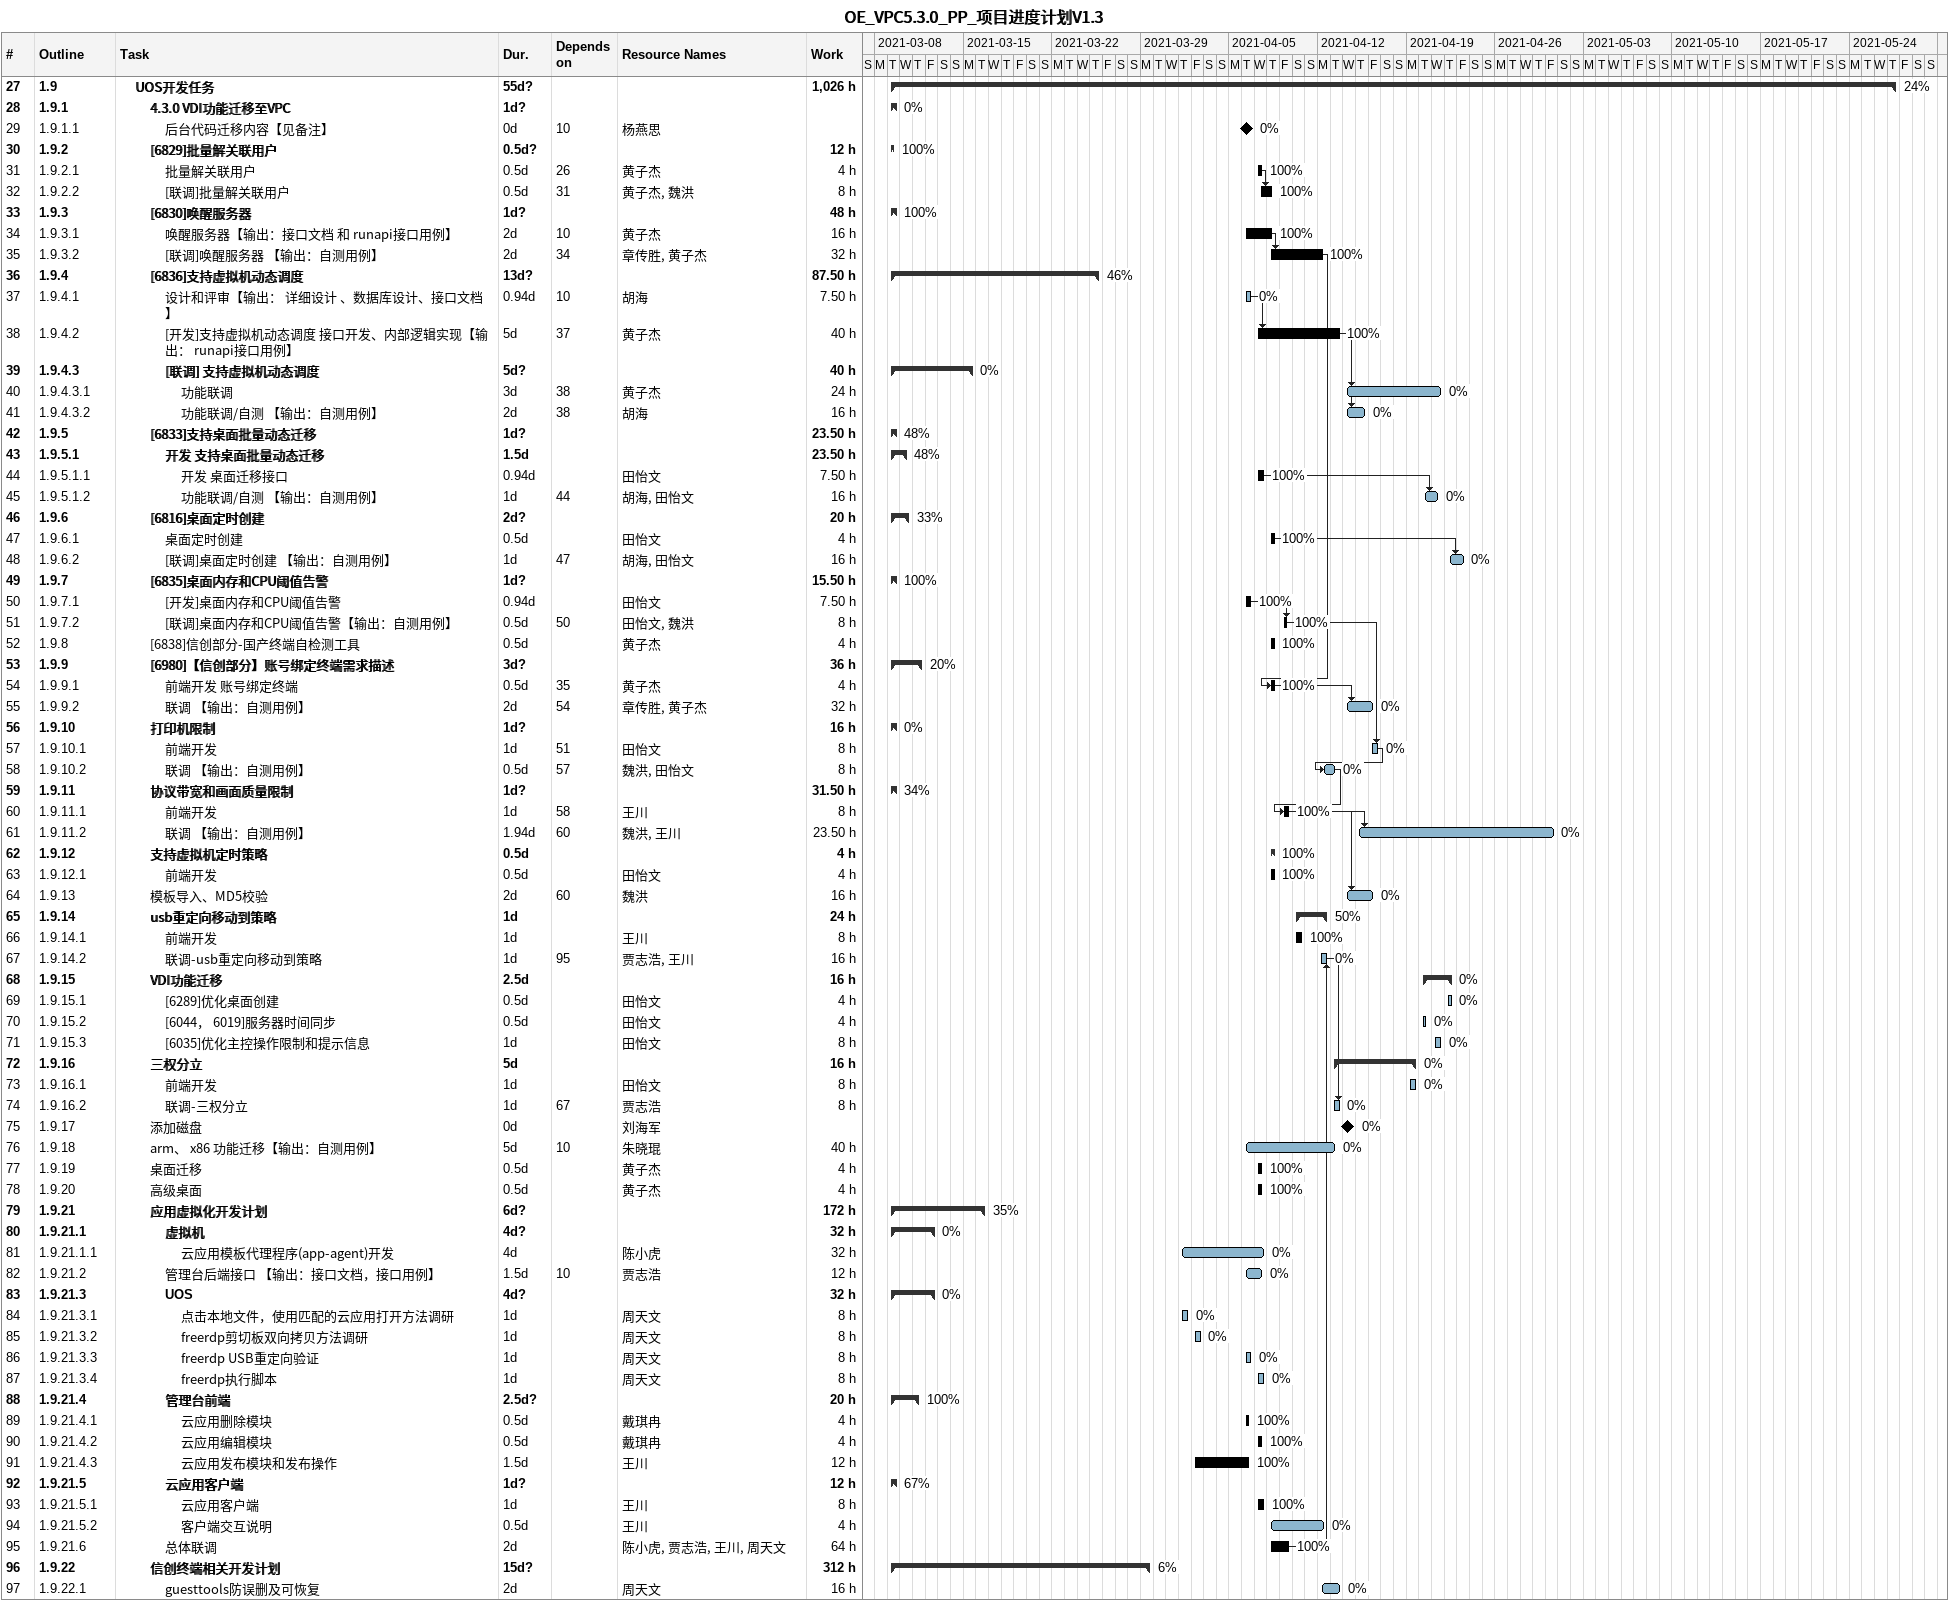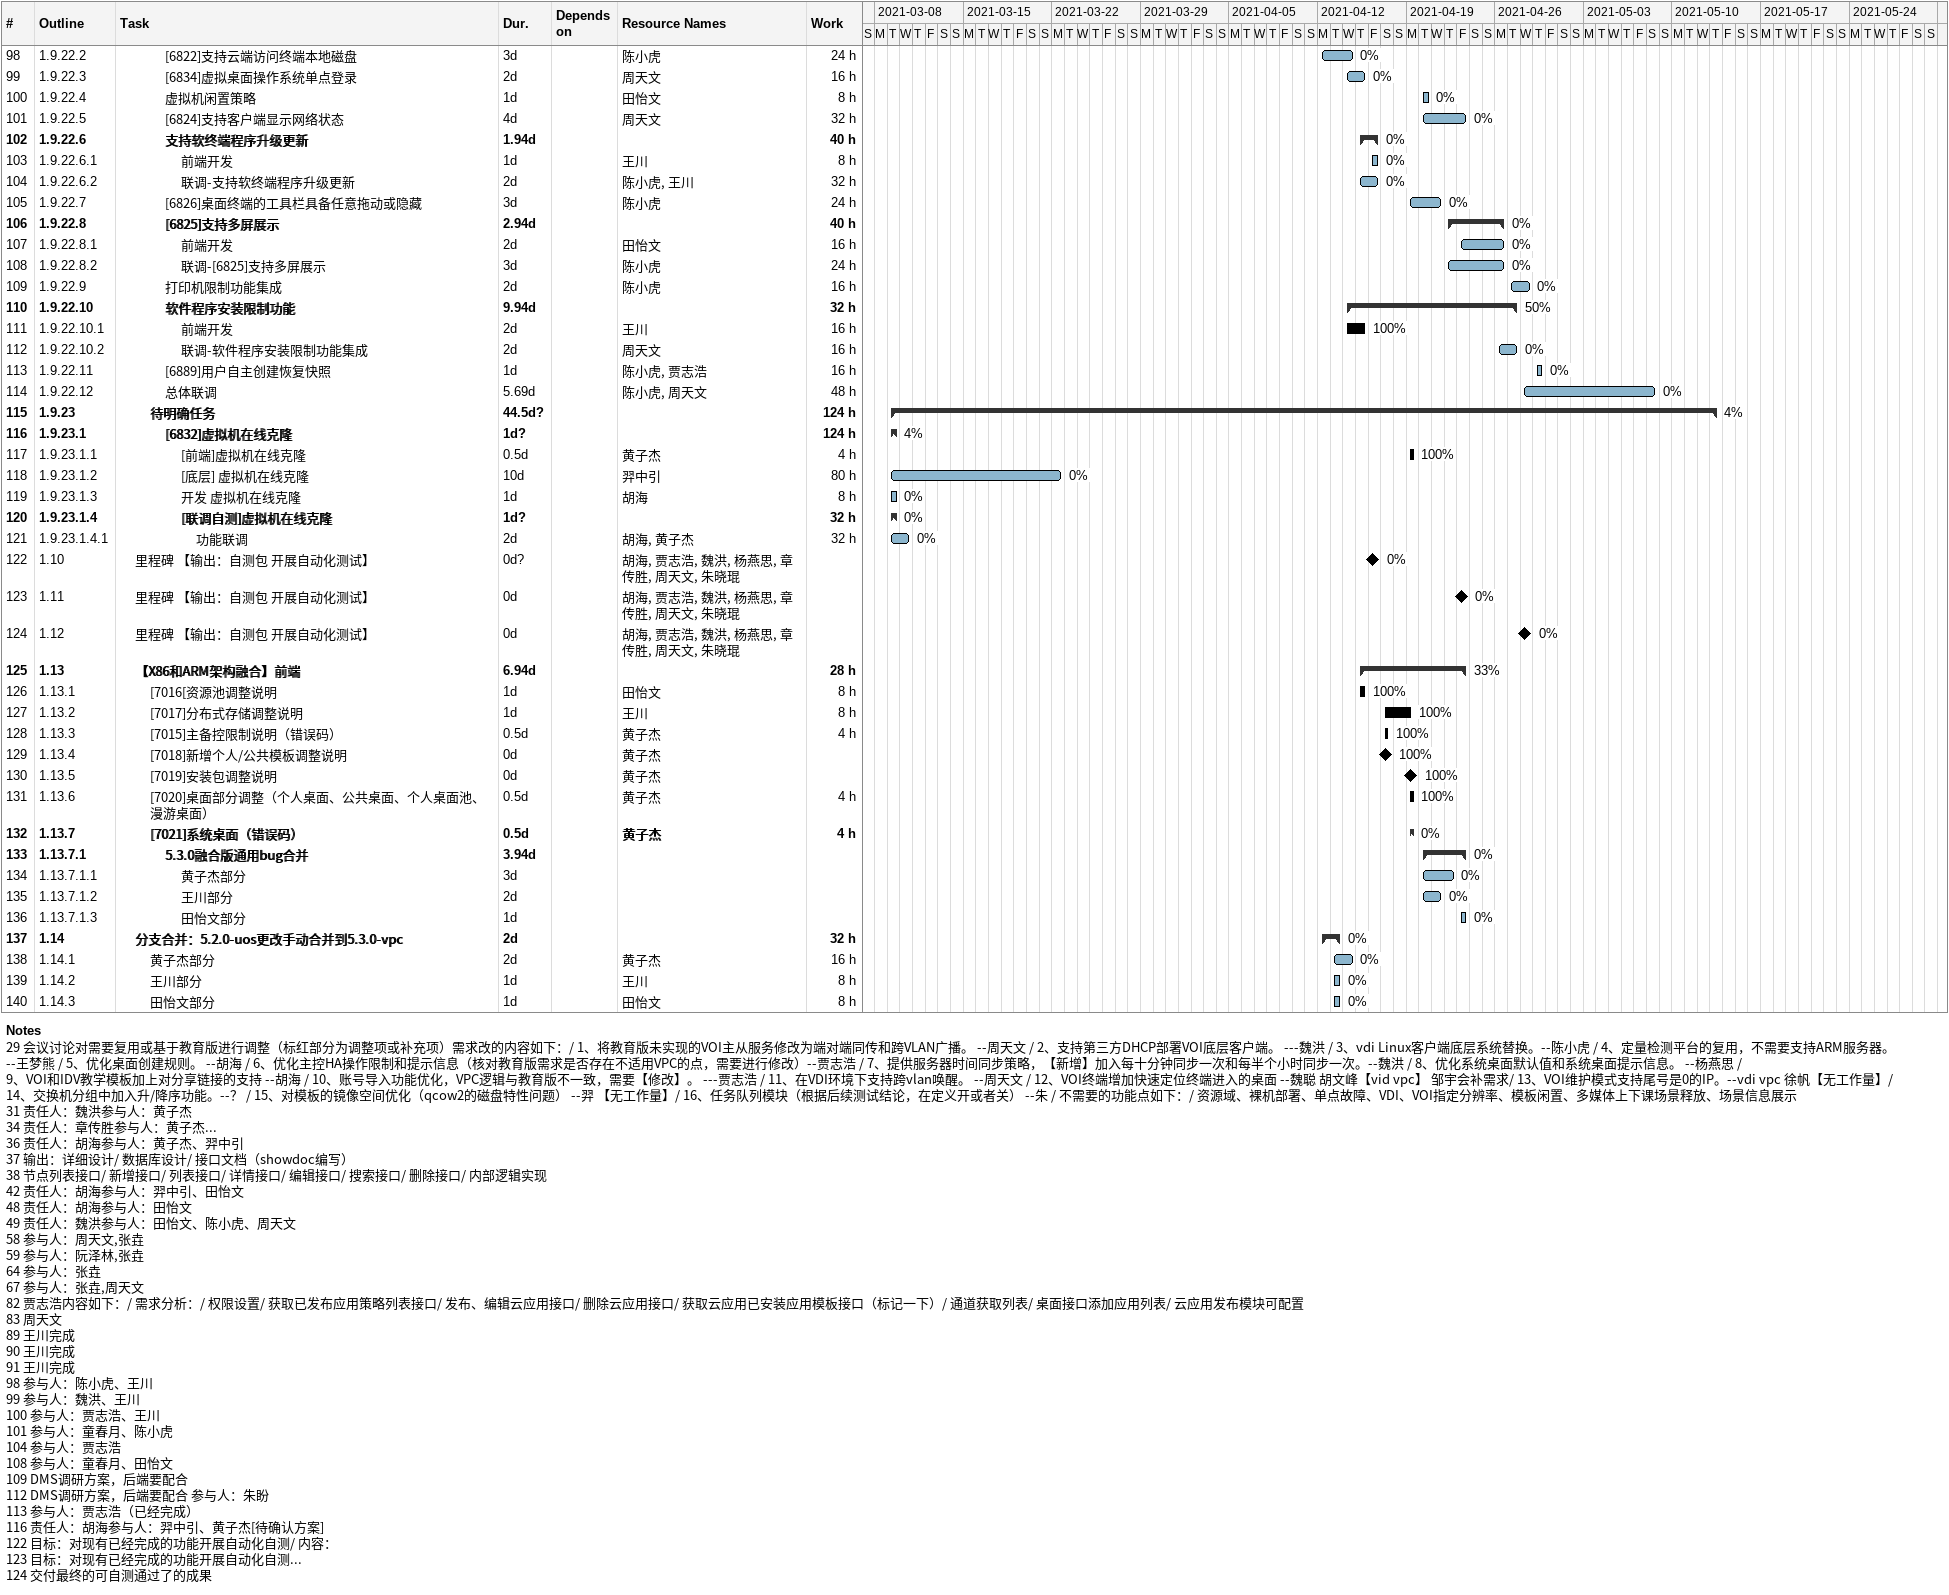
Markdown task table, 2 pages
OE_VPC5.3.0_PP_项目进度计划V1.3

| ID | WBS | Task | Duration | Start | Finish | Predecessors | Resources | % complete | Work (h) |
|---|---|---|---|---|---|---|---|---|---|
| 27 | 1.9 | **UOS开发任务** | 55d? | 2021-03-09 | 2021-05-27 |  |  | 24 | 1026 |
| 28 | 1.9.1 | **4.3.0 VDI功能迁移至VPC** | 1d? | 2021-03-09 | 2021-03-09 |  |  | 0 |  |
| 29 | 1.9.1.1 | 后台代码迁移内容【见备注】 | 0d | 2021-04-06 | 2021-04-06 | 10 | 杨燕思 | 0 |  |
| 30 | 1.9.2 | **[6829]批量解关联用户** | 0.5d? | 2021-03-09 | 2021-03-09 |  |  | 100 | 12 |
| 31 | 1.9.2.1 | 批量解关联用户 | 0.5d | 2021-04-07 | 2021-04-07 | 26 | 黄子杰 | 100 | 4 |
| 32 | 1.9.2.2 | [联调]批量解关联用户 | 0.5d | 2021-04-07 | 2021-04-08 | 31 | 黄子杰, 魏洪 | 100 | 8 |
| 33 | 1.9.3 | **[6830]唤醒服务器** | 1d? | 2021-03-09 | 2021-03-09 |  |  | 100 | 48 |
| 34 | 1.9.3.1 | 唤醒服务器【输出：接口文档 和 runapi接口用例】 | 2d | 2021-04-06 | 2021-04-08 | 10 | 黄子杰 | 100 | 16 |
| 35 | 1.9.3.2 | [联调]唤醒服务器 【输出：自测用例】 | 2d | 2021-04-08 | 2021-04-12 | 34 | 章传胜, 黄子杰 | 100 | 32 |
| 36 | 1.9.4 | **[6836]支持虚拟机动态调度** | 13d? | 2021-03-09 | 2021-03-25 |  |  | 46 | 87.50 |
| 37 | 1.9.4.1 | 设计和评审【输出： 详细设计 、数据库设计、接口文档】 | 0.94d | 2021-04-06 | 2021-04-06 | 10 | 胡海 | 0 | 7.50 |
| 38 | 1.9.4.2 | [开发]支持虚拟机动态调度 接口开发、内部逻辑实现【输出： runapi接口用例】 | 5d | 2021-04-07 | 2021-04-13 | 37 | 黄子杰 | 100 | 40 |
| 39 | 1.9.4.3 | **[联调] 支持虚拟机动态调度** | 5d? | 2021-03-09 | 2021-03-15 |  |  | 0 | 40 |
| 40 | 1.9.4.3.1 | 功能联调 | 3d | 2021-04-14 | 2021-04-21 | 38 | 黄子杰 | 0 | 24 |
| 41 | 1.9.4.3.2 | 功能联调/自测 【输出：自测用例】 | 2d | 2021-04-14 | 2021-04-15 | 38 | 胡海 | 0 | 16 |
| 42 | 1.9.5 | **[6833]支持桌面批量动态迁移** | 1d? | 2021-03-09 | 2021-03-09 |  |  | 48 | 23.50 |
| 43 | 1.9.5.1 | **开发 支持桌面批量动态迁移** | 1.5d | 2021-03-09 | 2021-03-10 |  |  | 48 | 23.50 |
| 44 | 1.9.5.1.1 | 开发 桌面迁移接口 | 0.94d | 2021-04-07 | 2021-04-07 |  | 田怡文 | 100 | 7.50 |
| 45 | 1.9.5.1.2 | 功能联调/自测 【输出：自测用例】 | 1d | 2021-04-20 | 2021-04-21 | 44 | 胡海, 田怡文 | 0 | 16 |
| 46 | 1.9.6 | **[6816]桌面定时创建** | 2d? | 2021-03-09 | 2021-03-10 |  |  | 33 | 20 |
| 47 | 1.9.6.1 | 桌面定时创建 | 0.5d | 2021-04-08 | 2021-04-08 |  | 田怡文 | 100 | 4 |
| 48 | 1.9.6.2 | [联调]桌面定时创建 【输出：自测用例】 | 1d | 2021-04-22 | 2021-04-23 | 47 | 胡海, 田怡文 | 0 | 16 |
| 49 | 1.9.7 | **[6835]桌面内存和CPU阈值告警** | 1d? | 2021-03-09 | 2021-03-09 |  |  | 100 | 15.50 |
| 50 | 1.9.7.1 | [开发]桌面内存和CPU阈值告警 | 0.94d | 2021-04-06 | 2021-04-06 |  | 田怡文 | 100 | 7.50 |
| 51 | 1.9.7.2 | [联调]桌面内存和CPU阈值告警【输出：自测用例】 | 0.5d | 2021-04-09 | 2021-04-09 | 50 | 田怡文, 魏洪 | 100 | 8 |
| 52 | 1.9.8 | [6838]信创部分-国产终端自检测工具 | 0.5d | 2021-04-08 | 2021-04-08 |  | 黄子杰 | 100 | 4 |
| 53 | 1.9.9 | **[6980]【信创部分】账号绑定终端需求描述** | 3d? | 2021-03-09 | 2021-03-11 |  |  | 20 | 36 |
| 54 | 1.9.9.1 | 前端开发 账号绑定终端 | 0.5d | 2021-04-08 | 2021-04-08 | 35 | 黄子杰 | 100 | 4 |
| 55 | 1.9.9.2 | 联调 【输出：自测用例】 | 2d | 2021-04-14 | 2021-04-16 | 54 | 章传胜, 黄子杰 | 0 | 32 |
| 56 | 1.9.10 | **打印机限制** | 1d? | 2021-03-09 | 2021-03-09 |  |  | 0 | 16 |
| 57 | 1.9.10.1 | 前端开发 | 1d | 2021-04-16 | 2021-04-16 | 51 | 田怡文 | 0 | 8 |
| 58 | 1.9.10.2 | 联调 【输出：自测用例】 | 0.5d | 2021-04-12 | 2021-04-13 | 57 | 魏洪, 田怡文 | 0 | 8 |
| 59 | 1.9.11 | **协议带宽和画面质量限制** | 1d? | 2021-03-09 | 2021-03-09 |  |  | 34 | 31.50 |
| 60 | 1.9.11.1 | 前端开发 | 1d | 2021-04-09 | 2021-04-09 | 58 | 王川 | 100 | 8 |
| 61 | 1.9.11.2 | 联调 【输出：自测用例】 | 1.94d | 2021-04-15 | 2021-04-30 | 60 | 魏洪, 王川 | 0 | 23.50 |
| 62 | 1.9.12 | **支持虚拟机定时策略** | 0.5d | 2021-04-08 | 2021-04-08 |  |  | 100 | 4 |
| 63 | 1.9.12.1 | 前端开发 | 0.5d | 2021-04-08 | 2021-04-08 |  | 田怡文 | 100 | 4 |
| 64 | 1.9.13 | 模板导入、MD5校验 | 2d | 2021-04-14 | 2021-04-16 | 60 | 魏洪 | 0 | 16 |
| 65 | 1.9.14 | **usb重定向移动到策略** | 1d | 2021-04-10 | 2021-04-12 |  |  | 50 | 24 |
| 66 | 1.9.14.1 | 前端开发 | 1d | 2021-04-10 | 2021-04-10 |  | 王川 | 100 | 8 |
| 67 | 1.9.14.2 | 联调-usb重定向移动到策略 | 1d | 2021-04-12 | 2021-04-12 | 95 | 贾志浩, 王川 | 0 | 16 |
| 68 | 1.9.15 | **VDI功能迁移** | 2.5d | 2021-04-20 | 2021-04-22 |  |  | 0 | 16 |
| 69 | 1.9.15.1 | [6289]优化桌面创建 | 0.5d | 2021-04-22 | 2021-04-22 |  | 田怡文 | 0 | 4 |
| 70 | 1.9.15.2 | [6044， 6019]服务器时间同步 | 0.5d | 2021-04-20 | 2021-04-20 |  | 田怡文 | 0 | 4 |
| 71 | 1.9.15.3 | [6035]优化主控操作限制和提示信息 | 1d | 2021-04-21 | 2021-04-21 |  | 田怡文 | 0 | 8 |
| 72 | 1.9.16 | **三权分立** | 5d | 2021-04-13 | 2021-04-19 |  |  | 0 | 16 |
| 73 | 1.9.16.1 | 前端开发 | 1d | 2021-04-19 | 2021-04-19 |  | 田怡文 | 0 | 8 |
| 74 | 1.9.16.2 | 联调-三权分立 | 1d | 2021-04-13 | 2021-04-13 | 67 | 贾志浩 | 0 | 8 |
| 75 | 1.9.17 | 添加磁盘 | 0d | 2021-04-14 | 2021-04-14 |  | 刘海军 | 0 |  |
| 76 | 1.9.18 | arm、 x86 功能迁移【输出：自测用例】 | 5d | 2021-04-06 | 2021-04-13 | 10 | 朱晓琨 | 0 | 40 |
| 77 | 1.9.19 | 桌面迁移 | 0.5d | 2021-04-07 | 2021-04-07 |  | 黄子杰 | 100 | 4 |
| 78 | 1.9.20 | 高级桌面 | 0.5d | 2021-04-07 | 2021-04-07 |  | 黄子杰 | 100 | 4 |
| 79 | 1.9.21 | **应用虚拟化开发计划** | 6d? | 2021-03-09 | 2021-03-16 |  |  | 35 | 172 |
| 80 | 1.9.21.1 | **虚拟机** | 4d? | 2021-03-09 | 2021-03-12 |  |  | 0 | 32 |
| 81 | 1.9.21.1.1 | 云应用模板代理程序(app-agent)开发 | 4d | 2021-04-01 | 2021-04-07 |  | 陈小虎 | 0 | 32 |
| 82 | 1.9.21.2 | 管理台后端接口 【输出：接口文档，接口用例】 | 1.5d | 2021-04-06 | 2021-04-07 | 10 | 贾志浩 | 0 | 12 |
| 83 | 1.9.21.3 | **UOS** | 4d? | 2021-03-09 | 2021-03-12 |  |  | 0 | 32 |
| 84 | 1.9.21.3.1 | 点击本地文件，使用匹配的云应用打开方法调研 | 1d | 2021-04-01 | 2021-04-01 |  | 周天文 | 0 | 8 |
| 85 | 1.9.21.3.2 | freerdp剪切板双向拷贝方法调研 | 1d | 2021-04-02 | 2021-04-02 |  | 周天文 | 0 | 8 |
| 86 | 1.9.21.3.3 | freerdp USB重定向验证 | 1d | 2021-04-06 | 2021-04-06 |  | 周天文 | 0 | 8 |
| 87 | 1.9.21.3.4 | freerdp执行脚本 | 1d | 2021-04-07 | 2021-04-07 |  | 周天文 | 0 | 8 |
| 88 | 1.9.21.4 | **管理台前端** | 2.5d? | 2021-03-09 | 2021-03-11 |  |  | 100 | 20 |
| 89 | 1.9.21.4.1 | 云应用删除模块 | 0.5d | 2021-04-06 | 2021-04-06 |  | 戴琪冉 | 100 | 4 |
| 90 | 1.9.21.4.2 | 云应用编辑模块 | 0.5d | 2021-04-07 | 2021-04-07 |  | 戴琪冉 | 100 | 4 |
| 91 | 1.9.21.4.3 | 云应用发布模块和发布操作 | 1.5d | 2021-04-02 | 2021-04-06 |  | 王川 | 100 | 12 |
| 92 | 1.9.21.5 | **云应用客户端** | 1d? | 2021-03-09 | 2021-03-09 |  |  | 67 | 12 |
| 93 | 1.9.21.5.1 | 云应用客户端 | 1d | 2021-04-07 | 2021-04-07 |  | 王川 | 100 | 8 |
| 94 | 1.9.21.5.2 | 客户端交互说明 | 0.5d | 2021-04-08 | 2021-04-12 |  | 王川 | 0 | 4 |
| 95 | 1.9.21.6 | 总体联调 | 2d | 2021-04-08 | 2021-04-09 |  | 陈小虎, 贾志浩, 王川, 周天文 | 100 | 64 |
| 96 | 1.9.22 | **信创终端相关开发计划** | 15d? | 2021-03-09 | 2021-03-29 |  |  | 6 | 312 |
| 97 | 1.9.22.1 | guesttools防误删及可恢复 | 2d | 2021-04-12 | 2021-04-13 |  | 周天文 | 0 | 16 |
| 98 | 1.9.22.2 | [6822]支持云端访问终端本地磁盘 | 3d | 2021-04-12 | 2021-04-14 |  | 陈小虎 | 0 | 24 |
| 99 | 1.9.22.3 | [6834]虚拟桌面操作系统单点登录 | 2d | 2021-04-14 | 2021-04-15 |  | 周天文 | 0 | 16 |
| 100 | 1.9.22.4 | 虚拟机闲置策略 | 1d | 2021-04-20 | 2021-04-20 |  | 田怡文 | 0 | 8 |
| 101 | 1.9.22.5 | [6824]支持客户端显示网络状态 | 4d | 2021-04-20 | 2021-04-23 |  | 周天文 | 0 | 32 |
| 102 | 1.9.22.6 | **支持软终端程序升级更新** | 1.94d | 2021-04-15 | 2021-04-16 |  |  | 0 | 40 |
| 103 | 1.9.22.6.1 | 前端开发 | 1d | 2021-04-16 | 2021-04-16 |  | 王川 | 0 | 8 |
| 104 | 1.9.22.6.2 | 联调-支持软终端程序升级更新 | 2d | 2021-04-15 | 2021-04-16 |  | 陈小虎, 王川 | 0 | 32 |
| 105 | 1.9.22.7 | [6826]桌面终端的工具栏具备任意拖动或隐藏 | 3d | 2021-04-19 | 2021-04-21 |  | 陈小虎 | 0 | 24 |
| 106 | 1.9.22.8 | **[6825]支持多屏展示** | 2.94d | 2021-04-22 | 2021-04-26 |  |  | 0 | 40 |
| 107 | 1.9.22.8.1 | 前端开发 | 2d | 2021-04-23 | 2021-04-26 |  | 田怡文 | 0 | 16 |
| 108 | 1.9.22.8.2 | 联调-[6825]支持多屏展示 | 3d | 2021-04-22 | 2021-04-26 |  | 陈小虎 | 0 | 24 |
| 109 | 1.9.22.9 | 打印机限制功能集成 | 2d | 2021-04-27 | 2021-04-28 |  | 陈小虎 | 0 | 16 |
| 110 | 1.9.22.10 | **软件程序安装限制功能** | 9.94d | 2021-04-14 | 2021-04-27 |  |  | 50 | 32 |
| 111 | 1.9.22.10.1 | 前端开发 | 2d | 2021-04-14 | 2021-04-15 |  | 王川 | 100 | 16 |
| 112 | 1.9.22.10.2 | 联调-软件程序安装限制功能集成 | 2d | 2021-04-26 | 2021-04-27 |  | 周天文 | 0 | 16 |
| 113 | 1.9.22.11 | [6889]用户自主创建恢复快照 | 1d | 2021-04-29 | 2021-04-29 |  | 陈小虎, 贾志浩 | 0 | 16 |
| 114 | 1.9.22.12 | 总体联调 | 5.69d | 2021-04-28 | 2021-05-08 |  | 陈小虎, 周天文 | 0 | 48 |
| 115 | 1.9.23 | **待明确任务** | 44.5d? | 2021-03-09 | 2021-05-13 |  |  | 4 | 124 |
| 116 | 1.9.23.1 | **[6832]虚拟机在线克隆** | 1d? | 2021-03-09 | 2021-03-09 |  |  | 4 | 124 |
| 117 | 1.9.23.1.1 | [前端]虚拟机在线克隆 | 0.5d | 2021-04-19 | 2021-04-19 |  | 黄子杰 | 100 | 4 |
| 118 | 1.9.23.1.2 | [底层] 虚拟机在线克隆 | 10d | 2021-03-09 | 2021-03-22 |  | 羿中引 | 0 | 80 |
| 119 | 1.9.23.1.3 | 开发 虚拟机在线克隆 | 1d | 2021-03-09 | 2021-03-09 |  | 胡海 | 0 | 8 |
| 120 | 1.9.23.1.4 | **[联调自测]虚拟机在线克隆** | 1d? | 2021-03-09 | 2021-03-09 |  |  | 0 | 32 |
| 121 | 1.9.23.1.4.1 | 功能联调 | 2d | 2021-03-09 | 2021-03-10 |  | 胡海, 黄子杰 | 0 | 32 |
| 122 | 1.10 | 里程碑 【输出：自测包 开展自动化测试】 | 0d? | 2021-04-16 | 2021-04-16 |  | 胡海, 贾志浩, 魏洪, 杨燕思, 章传胜, 周天文, 朱晓琨 | 0 |  |
| 123 | 1.11 | 里程碑 【输出：自测包 开展自动化测试】 | 0d | 2021-04-23 | 2021-04-23 |  | 胡海, 贾志浩, 魏洪, 杨燕思, 章传胜, 周天文, 朱晓琨 | 0 |  |
| 124 | 1.12 | 里程碑 【输出：自测包 开展自动化测试】 | 0d | 2021-04-28 | 2021-04-28 |  | 胡海, 贾志浩, 魏洪, 杨燕思, 章传胜, 周天文, 朱晓琨 | 0 |  |
| 125 | 1.13 | **【X86和ARM架构融合】前端** | 6.94d | 2021-04-15 | 2021-04-23 |  |  | 33 | 28 |
| 126 | 1.13.1 | [7016[资源池调整说明 | 1d | 2021-04-15 | 2021-04-15 |  | 田怡文 | 100 | 8 |
| 127 | 1.13.2 | [7017]分布式存储调整说明 | 1d | 2021-04-17 | 2021-04-19 |  | 王川 | 100 | 8 |
| 128 | 1.13.3 | [7015]主备控限制说明（错误码） | 0.5d | 2021-04-17 | 2021-04-17 |  | 黄子杰 | 100 | 4 |
| 129 | 1.13.4 | [7018]新增个人/公共模板调整说明 | 0d | 2021-04-17 | 2021-04-17 |  | 黄子杰 | 100 |  |
| 130 | 1.13.5 | [7019]安装包调整说明 | 0d | 2021-04-19 | 2021-04-19 |  | 黄子杰 | 100 |  |
| 131 | 1.13.6 | [7020]桌面部分调整（个人桌面、公共桌面、个人桌面池、漫游桌面） | 0.5d | 2021-04-19 | 2021-04-19 |  | 黄子杰 | 100 | 4 |
| 132 | 1.13.7 | **[7021]系统桌面（错误码）** | 0.5d | 2021-04-19 | 2021-04-19 |  | 黄子杰 | 0 | 4 |
| 133 | 1.13.7.1 | **5.3.0融合版通用bug合并** | 3.94d | 2021-04-20 | 2021-04-23 |  |  | 0 |  |
| 134 | 1.13.7.1.1 | 黄子杰部分 | 3d | 2021-04-20 | 2021-04-22 |  |  | 0 |  |
| 135 | 1.13.7.1.2 | 王川部分 | 2d | 2021-04-20 | 2021-04-21 |  |  | 0 |  |
| 136 | 1.13.7.1.3 | 田怡文部分 | 1d | 2021-04-23 | 2021-04-23 |  |  | 0 |  |
| 137 | 1.14 | **分支合并：5.2.0-uos更改手动合并到5.3.0-vpc** | 2d | 2021-04-12 | 2021-04-13 |  |  | 0 | 32 |
| 138 | 1.14.1 | 黄子杰部分 | 2d | 2021-04-13 | 2021-04-14 |  | 黄子杰 | 0 | 16 |
| 139 | 1.14.2 | 王川部分 | 1d | 2021-04-13 | 2021-04-13 |  | 王川 | 0 | 8 |
| 140 | 1.14.3 | 田怡文部分 | 1d | 2021-04-13 | 2021-04-13 |  | 田怡文 | 0 | 8 |

Notes
- 29: 会议讨论对需要复用或基于教育版进行调整（标红部分为调整项或补充项）需求改的内容如下： / 1、将教育版未实现的VOI主从服务修改为端对端同传和跨VLAN广播。 --周天文 / 2、支持第三方DHCP部署VOI底层客户端。 ---魏洪 / 3、vdi Linux客户端底层系统替换。--陈小虎 / 4、定量检测平台的复用，不需要支持ARM服务器。 --王梦熊 / 5、优化桌面创建规则。 --胡海 / 6、优化主控HA操作限制和提示信息（核对教育版需求是否存在不适用VPC的点，需要进行修改）--贾志浩 / 7、提供服务器时间同步策略，【新增】加入每十分钟同步一次和每半个小时同步一次。--魏洪 / 8、优化系统桌面默认值和系统桌面提示信息。 --杨燕思 / 9、VOI和IDV教学模板加上对分享链接的支持 --胡海 / 10、账号导入功能优化，VPC逻辑与教育版不一致，需要【修改】。 ---贾志浩 / 11、在VDI环境下支持跨vlan唤醒。 --周天文 / 12、VOI终端增加快速定位终端进入的桌面 --魏聪 胡文峰 【vid vpc】 邹宇会补需求 / 13、VOI维护模式支持尾号是0的IP。--vdi vpc 徐帆【无工作量】 / 14、交换机分组中加入升/降序功能。--？ / 15、对模板的镜像空间优化（qcow2的磁盘特性问题） --羿 【无工作量】 / 16、任务队列模块（根据后续测试结论，在定义开或者关） --朱 / 不需要的功能点如下： / 资源域、裸机部署、单点故障、VDI、VOI指定分辨率、模板闲置、多媒体上下课场景释放、场景信息展示
- 31: 责任人：魏洪 参与人：黄子杰
- 34: 责任人：章传胜 参与人：黄子杰...
- 36: 责任人：胡海 参与人：黄子杰、羿中引
- 37: 输出： 详细设计 / 数据库设计 / 接口文档（showdoc编写）
- 38: 节点列表接口 / 新增接口 / 列表接口 / 详情接口 / 编辑接口 / 搜索接口 / 删除接口 / 内部逻辑实现
- 42: 责任人：胡海 参与人：羿中引、田怡文
- 48: 责任人：胡海 参与人：田怡文
- 49: 责任人：魏洪 参与人：田怡文、陈小虎、周天文
- 58: 参与人： 周天文,张垚
- 59: 参与人：阮泽林,张垚
- 64: 参与人：张垚
- 67: 参与人： 张垚,周天文
- 82: 贾志浩 内容如下： / 需求分析： / 权限设置 / 获取已发布应用策略列表接口 / 发布、编辑云应用接口 / 删除云应用接口 / 获取云应用已安装应用模板接口（标记一下） / 通道获取列表 / 桌面接口添加应用列表 / 云应用发布模块可配置
- 83: 周天文
- 89: 王川完成
- 90: 王川完成
- 91: 王川完成
- 98: 参与人：陈小虎、王川
- 99: 参与人：魏洪、王川
- 100: 参与人：贾志浩、王川
- 101: 参与人：童春月、陈小虎
- 104: 参与人：贾志浩
- 108: 参与人：童春月、田怡文
- 109: DMS调研方案，后端要配合
- 112: DMS调研方案，后端要配合 参与人：朱盼
- 113: 参与人：贾志浩 （已经完成）
- 116: 责任人：胡海 参与人：羿中引、黄子杰 [待确认方案]
- 122: 目标：对现有已经完成的功能 开展自动化自测 / 内容：
- 123: 目标：对现有已经完成的功能 开展自动化自测...
- 124: 交付最终的可自测通过了的成果
